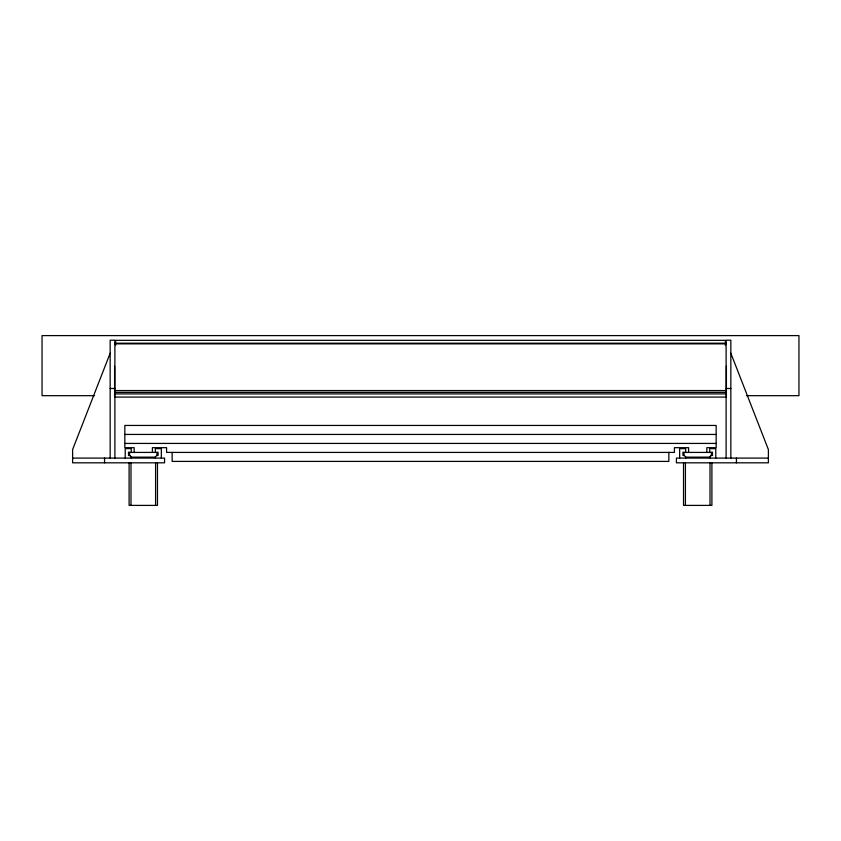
<?xml version="1.0" encoding="UTF-8"?>
<svg xmlns="http://www.w3.org/2000/svg" width="841" height="841" viewBox="0 0 841 841"><rect width="100%" height="100%" fill="white"/><g stroke="black" fill="none" stroke-linecap="round" stroke-linejoin="round"><path stroke-width="1.26" d="M110.16 353.22L72.61 449.588L72.61 462.823L164.573 462.823L164.573 458.093L72.61 458.093M114.597 343.212L726.403 343.212M114.597 343.853L726.403 343.853M110.16 388.489L114.891 388.489M726.109 388.489L730.84 388.489M114.597 390.56L726.403 390.56M114.597 392.358L726.403 392.358M114.597 393.893L726.403 393.893M94.612 395.68L42.05 395.68L42.05 335.601L798.95 335.601L798.95 395.68L746.388 395.68M124.836 434.44L716.164 434.44M124.836 443.428L716.164 443.428M129.798 455.486L128.505 455.486L128.505 452.185L129.85 452.416M156.773 455.486L158.066 455.486L158.066 452.185L156.72 452.416M684.227 455.486L682.934 455.486L682.934 452.185L684.28 452.416M711.202 455.486L712.495 455.486L712.495 452.185L711.15 452.416M768.39 458.093L676.427 458.093L676.427 462.823L768.39 462.823L768.39 449.588L730.84 353.22M736.443 458.093L736.443 462.823M730.84 458.093L730.84 340.195L726.109 340.195L726.109 458.093M726.403 366.245L726.403 397.089L114.597 397.089L114.597 366.245M725.405 345.525L725.405 340.332L115.595 340.332L115.595 345.525M715.775 458.093L715.775 448.631L709.762 448.631L709.762 452.416M711.907 462.823L711.907 505.399L683.523 505.399L683.523 462.823M710.014 462.823L710.014 505.399M709.762 456.926L709.762 458.093M706.829 452.416L706.829 447.685L716.164 447.685L716.164 425.451L124.836 425.451L124.836 447.685L134.171 447.685L134.171 452.416M688.6 452.416L688.6 447.685L674.408 447.685L674.408 452.416L166.592 452.416L166.592 447.685L152.4 447.685L152.4 452.416M685.667 452.416L685.667 448.631L679.654 448.631L679.654 458.093M685.667 456.926L685.667 458.093M685.415 462.823L685.415 505.399M668.858 452.416L668.858 461.404L172.142 461.404L172.142 452.416M161.346 458.093L161.346 448.631L155.333 448.631L155.333 452.416M157.477 462.823L157.477 505.399L129.094 505.399L129.094 462.823M155.585 462.823L155.585 505.399M155.333 456.926L155.333 458.093M131.238 452.416L131.238 448.631L125.225 448.631L125.225 458.093M131.238 456.926L131.238 458.093M130.986 462.823L130.986 505.399M114.891 458.093L114.891 340.195L110.16 340.195L110.16 458.093M104.557 458.093L104.557 462.823M157.004 455.254L155.112 457.147L131.459 457.147L129.567 455.254L129.567 452.416L157.004 452.416L157.004 455.254M711.433 455.254L709.541 457.147L685.888 457.147L683.996 455.254L683.996 452.416L711.433 452.416L711.433 455.254"/></g></svg>
